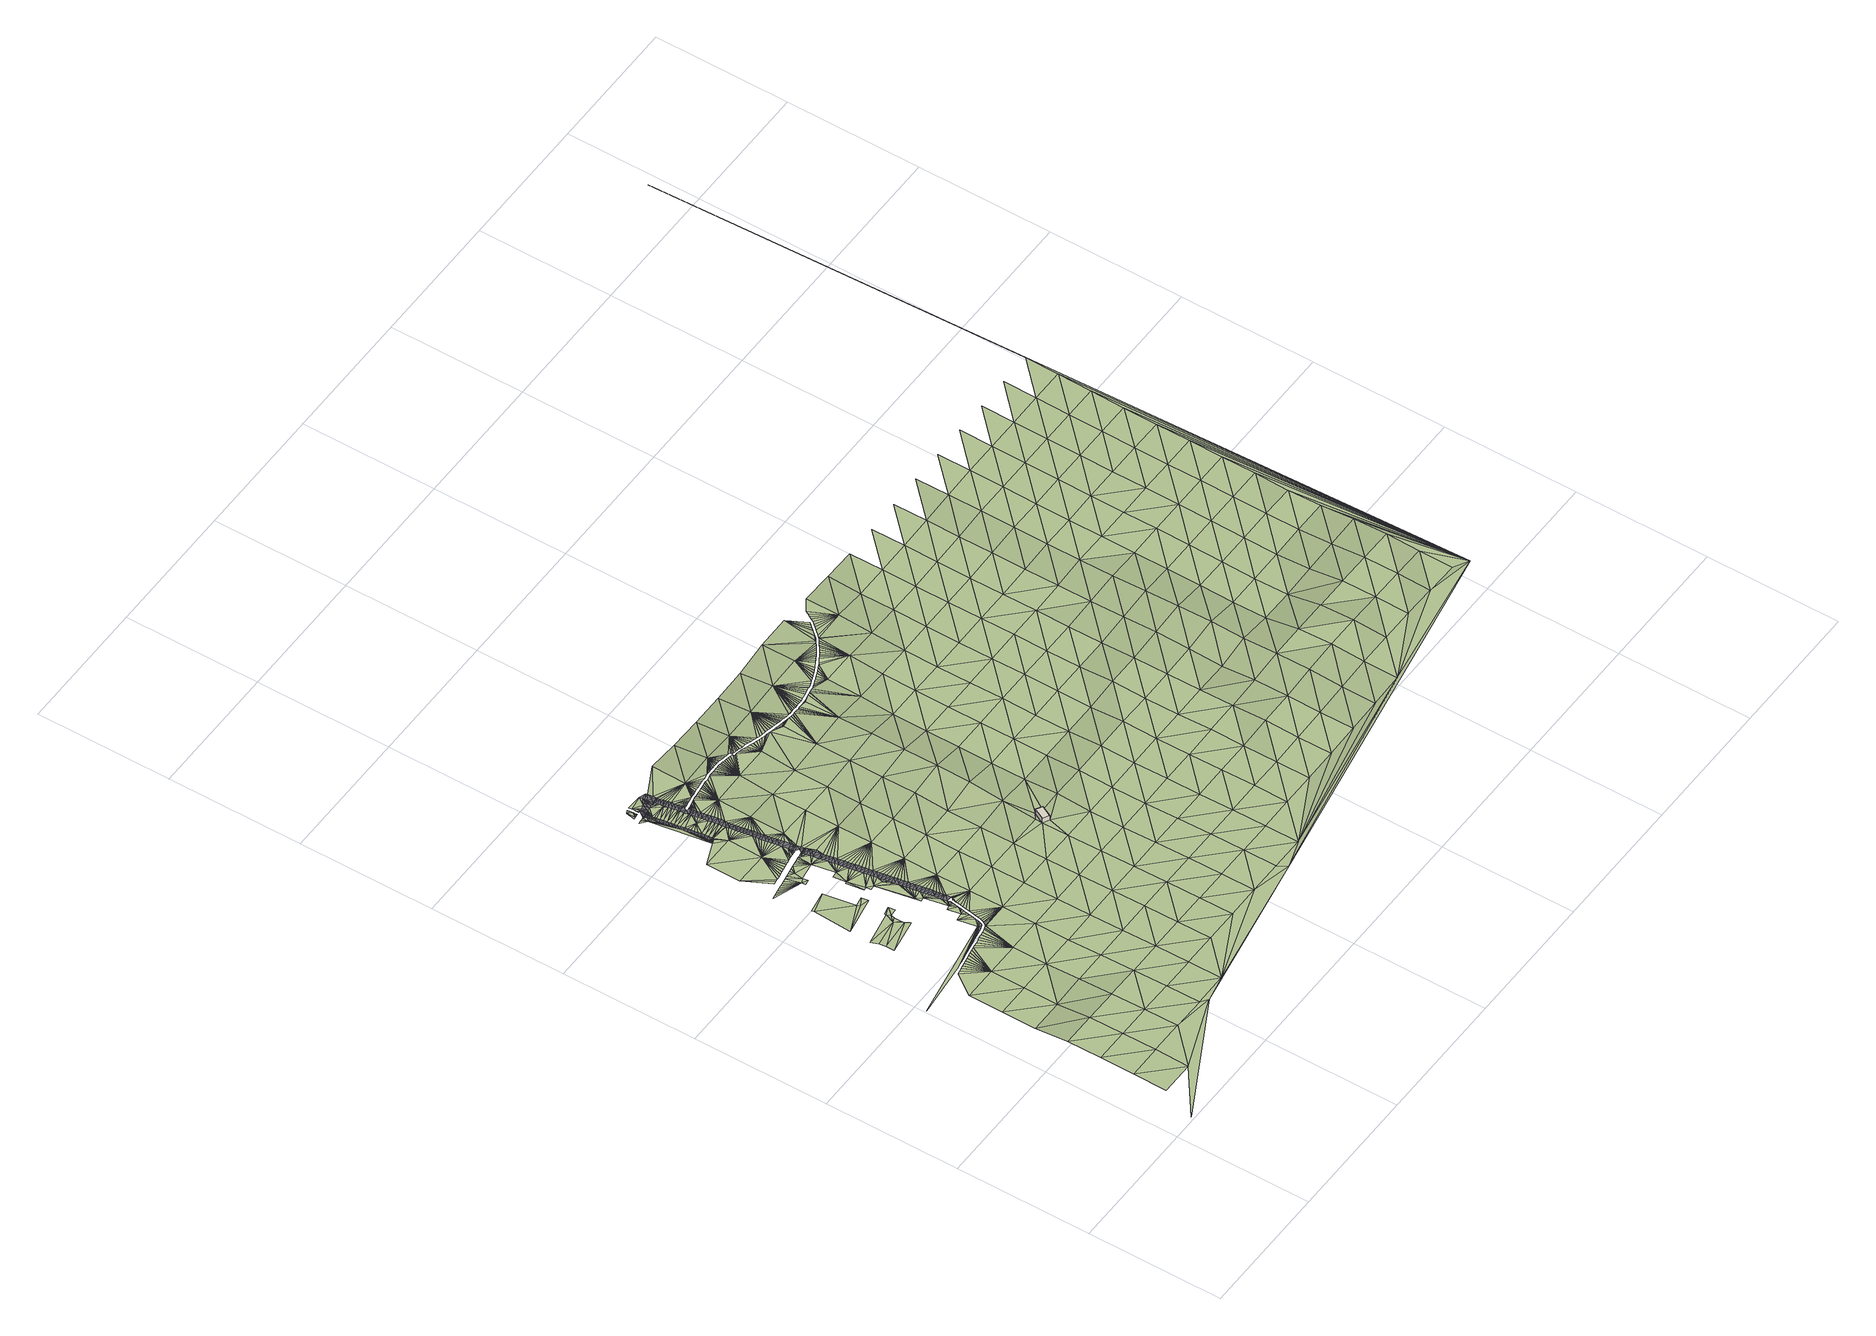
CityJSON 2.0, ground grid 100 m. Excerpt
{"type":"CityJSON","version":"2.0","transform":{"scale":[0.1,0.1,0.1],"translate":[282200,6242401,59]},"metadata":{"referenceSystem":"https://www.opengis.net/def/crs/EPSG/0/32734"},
"CityObjects":{
"building1":{"type":"Building","attributes":{"osm_address":"Bellville Cape Town","osm_building":"guardhouse","osm_building:levels":"1","ground_height":60.58,"building_height":4.1,"roof_height":64.68,"plus_code":"4FRW3J8W+763"},"geometry":[{"type":"Solid","lod":"1","boundaries":[[[[0,1,2,3]],[[1,4,5,2]],[[4,6,7,5]],[[6,0,3,7]],[[3,2,5,7]],[[6,4,1,0]]]]}]},
"terrain1":{"type":"TINRelief","geometry":[{"type":"CompositeSurface","lod":"1","boundaries":[[[8,9,10]],[[8,11,12]],[[8,10,11]],[[13,12,14]],[[11,14,12]],[[10,15,16]],[[13,17,18]],[[17,13,14]],[[19,11,10]],[[20,18,21]],[[11,19,14]],[[21,18,17]],[[22,23,20]],[[24,17,14]],[[22,20,21]],[[24,14,19]],[[19,10,16]],[[25,21,17]],[[23,26,27]],[[22,26,23]],[[24,25,17]],[[27,26,28]],[[29,30,31]],[[28,26,32]],[[33,24,19]],[[34,22,21]],[[26,35,32]],[[25,36,21]],[[26,37,35]],[[38,37,26]],[[26,22,34]],[[26,39,38]],[[21,36,34]],[[26,40,39]],[[33,19,16]],[[40,26,41]],[[42,43,44]],[[45,43,46]],[[47,45,46]],[[48,25,24]],[[41,26,49]],[[24,33,50]],[[51,49,26]],[[29,52,30]],[[52,53,30]],[[25,48,36]],[[30,53,54]],[[55,51,26]],[[24,50,48]],[[55,26,34]],[[54,56,30]],[[42,46,43]],[[42,44,57]],[[47,46,58]],[[59,60,61]],[[62,30,56]],[[63,30,62]],[[55,64,51]],[[63,65,30]],[[36,66,34]],[[67,68,61]],[[69,33,16]],[[64,55,70]],[[59,71,60]],[[72,30,65]],[[50,33,69]],[[70,55,73]],[[74,30,72]],[[75,46,42]],[[36,48,66]],[[76,71,59]],[[75,77,46]],[[57,78,42]],[[79,73,55]],[[77,80,46]],[[30,74,81]],[[58,46,80]],[[60,67,61]],[[82,83,84]],[[85,79,55]],[[86,30,81]],[[84,83,87]],[[85,55,88]],[[89,30,86]],[[83,90,87]],[[58,80,91]],[[92,58,91]],[[93,88,55]],[[50,94,48]],[[95,55,34]],[[89,96,30]],[[97,90,83]],[[98,99,100]],[[93,55,101]],[[34,66,102]],[[103,101,55]],[[91,80,104]],[[105,60,71]],[[106,30,96]],[[83,107,97]],[[108,100,99]],[[103,55,109]],[[110,109,55]],[[69,94,50]],[[106,111,30]],[[107,83,112]],[[105,71,76]],[[113,30,111]],[[112,83,114]],[[30,113,115]],[[34,102,95]],[[30,115,116]],[[110,55,95]],[[116,117,30]],[[83,118,114]],[[48,119,66]],[[117,120,30]],[[121,122,30]],[[123,124,100]],[[30,120,125]],[[100,108,123]],[[126,83,127]],[[30,125,121]],[[83,128,118]],[[118,128,129]],[[83,126,128]],[[130,122,121]],[[119,48,94]],[[131,122,130]],[[132,122,131]],[[110,95,133]],[[134,133,95]],[[129,128,135]],[[108,136,123]],[[129,135,137]],[[138,132,131]],[[139,123,136]],[[140,141,134]],[[142,141,140]],[[140,143,142]],[[137,135,144]],[[140,145,143]],[[146,132,138]],[[147,148,132]],[[102,66,149]],[[150,145,140]],[[146,151,132]],[[152,123,139]],[[153,150,140]],[[140,154,153]],[[140,155,154]],[[156,144,135]],[[157,158,159]],[[151,147,132]],[[140,160,155]],[[157,159,161]],[[147,162,148]],[[160,140,163]],[[163,140,164]],[[152,165,123]],[[135,128,166]],[[167,168,169]],[[140,170,164]],[[171,161,172]],[[173,156,135]],[[168,167,171]],[[140,134,95]],[[174,162,147]],[[175,170,140]],[[119,149,66]],[[176,123,165]],[[177,124,123]],[[178,162,174]],[[175,140,179]],[[178,180,162]],[[177,181,124]],[[162,182,169]],[[162,180,183]],[[162,184,185]],[[184,162,186]],[[187,162,185]],[[186,162,188]],[[187,189,162]],[[188,162,183]],[[179,140,190]],[[189,191,162]],[[192,94,69]],[[167,169,193]],[[194,157,195]],[[182,162,191]],[[135,166,173]],[[196,123,176]],[[197,171,167]],[[183,180,198]],[[199,157,161]],[[200,183,198]],[[169,182,201]],[[202,200,198]],[[203,202,198]],[[204,123,196]],[[205,169,201]],[[171,206,161]],[[205,207,169]],[[167,193,208]],[[207,209,169]],[[204,210,123]],[[208,211,167]],[[209,212,169]],[[213,167,211]],[[212,193,169]],[[214,167,213]],[[167,214,215]],[[102,216,95]],[[167,215,197]],[[166,217,173]],[[210,218,123]],[[219,220,190]],[[221,222,223]],[[224,225,222]],[[226,227,225]],[[228,226,225]],[[229,171,230]],[[228,225,224]],[[231,224,222]],[[232,221,223]],[[231,222,221]],[[233,195,157]],[[171,197,230]],[[219,234,220]],[[217,166,235]],[[171,229,236]],[[206,237,161]],[[161,237,199]],[[219,238,234]],[[94,192,119]],[[236,239,171]],[[166,240,235]],[[157,199,241]],[[239,206,171]],[[241,242,157]],[[238,219,243]],[[242,244,157]],[[245,229,230]],[[246,181,247]],[[246,248,181]],[[249,247,181]],[[250,249,181]],[[251,250,181]],[[252,251,181]],[[248,253,181]],[[252,181,254]],[[157,244,233]],[[255,254,181]],[[256,229,245]],[[257,255,181]],[[258,257,181]],[[259,181,253]],[[216,102,149]],[[260,258,181]],[[261,229,256]],[[223,243,219]],[[262,260,181]],[[190,140,219]],[[262,181,263]],[[181,259,264]],[[265,263,181]],[[261,266,229]],[[267,265,181]],[[240,166,268]],[[181,264,269]],[[236,229,266]],[[181,269,270]],[[270,271,181]],[[272,181,271]],[[267,181,177]],[[232,223,219]],[[166,195,273]],[[272,274,181]],[[218,275,123]],[[181,274,276]],[[268,166,277]],[[276,278,279]],[[219,280,232]],[[281,280,219]],[[233,282,195]],[[219,283,281]],[[284,267,177]],[[219,285,283]],[[286,195,282]],[[177,287,284]],[[285,219,288]],[[177,289,287]],[[290,288,219]],[[291,290,219]],[[219,292,291]],[[293,289,177]],[[294,195,286]],[[292,219,295]],[[177,296,293]],[[297,296,177]],[[298,297,177]],[[294,299,195]],[[295,219,300]],[[177,301,298]],[[177,302,301]],[[302,177,303]],[[275,218,304]],[[305,195,299]],[[278,276,306]],[[273,195,305]],[[276,274,307]],[[308,276,307]],[[309,277,166]],[[276,308,310]],[[276,310,311]],[[312,306,276]],[[313,314,315]],[[273,316,166]],[[275,304,317]],[[177,123,318]],[[319,276,311]],[[140,95,320]],[[166,316,321]],[[276,319,322]],[[166,321,323]],[[324,276,322]],[[325,166,323]],[[276,324,326]],[[325,309,166]],[[312,276,327]],[[276,326,328]],[[276,328,329]],[[330,317,331]],[[329,332,276]],[[276,332,327]],[[277,333,334]],[[123,275,335]],[[327,336,312]],[[337,300,338]],[[123,335,339]],[[314,313,340]],[[340,313,341]],[[337,338,342]],[[339,343,123]],[[336,344,345]],[[343,346,123]],[[342,338,347]],[[336,327,344]],[[348,123,346]],[[309,333,277]],[[349,347,338]],[[345,344,350]],[[351,341,352]],[[331,353,330]],[[338,354,349]],[[355,123,348]],[[356,357,358]],[[351,352,359]],[[338,360,354]],[[361,123,355]],[[334,362,363]],[[357,364,358]],[[365,303,366]],[[367,365,366]],[[338,368,360]],[[123,361,369]],[[357,370,364]],[[371,372,367]],[[373,372,371]],[[340,341,351]],[[371,374,373]],[[375,376,359]],[[374,371,377]],[[351,359,376]],[[123,369,318]],[[378,314,340]],[[368,338,379]],[[333,362,334]],[[366,303,177]],[[357,380,370]],[[381,382,377]],[[314,378,383]],[[330,275,317]],[[338,384,379]],[[380,357,385]],[[386,353,387]],[[388,384,338]],[[389,382,390]],[[363,391,392]],[[391,363,362]],[[338,393,388]],[[216,320,95]],[[356,389,394]],[[395,393,338]],[[330,353,386]],[[391,396,392]],[[392,396,397]],[[387,398,399]],[[219,338,300]],[[399,386,387]],[[149,119,400]],[[401,402,403]],[[404,402,401]],[[403,405,406]],[[407,385,408]],[[409,177,318]],[[409,410,177]],[[411,407,412]],[[413,414,405]],[[415,416,417]],[[119,192,418]],[[419,417,416]],[[420,177,410]],[[406,401,403]],[[16,421,69]],[[422,411,423]],[[177,420,424]],[[425,177,424]],[[356,426,357]],[[427,428,395]],[[429,422,430]],[[419,431,432]],[[425,433,177]],[[427,434,428]],[[433,435,177]],[[69,436,192]],[[437,438,429]],[[419,416,431]],[[366,371,367]],[[439,434,427]],[[414,406,405]],[[177,435,366]],[[381,377,371]],[[439,427,440]],[[441,442,438]],[[432,443,444]],[[427,445,440]],[[390,382,381]],[[408,385,357]],[[446,447,448]],[[449,445,427]],[[450,448,442]],[[446,451,447]],[[389,390,394]],[[452,449,427]],[[446,413,451]],[[432,431,443]],[[452,427,453]],[[426,356,394]],[[454,455,456]],[[453,427,457]],[[458,414,413]],[[459,456,455]],[[457,427,460]],[[459,455,461]],[[455,462,461]],[[455,463,462]],[[455,464,463]],[[465,464,455]],[[466,444,443]],[[412,407,408]],[[423,411,412]],[[446,458,413]],[[467,444,468]],[[140,469,219]],[[423,430,422]],[[395,338,427]],[[470,357,426]],[[429,430,437]],[[357,470,471]],[[438,437,472]],[[119,418,400]],[[473,474,460]],[[357,471,475]],[[140,320,476]],[[441,438,472]],[[473,477,474]],[[478,357,475]],[[446,448,450]],[[450,442,441]],[[357,478,408]],[[477,473,479]],[[473,480,479]],[[473,481,480]],[[473,482,481]],[[483,484,485]],[[468,444,466]],[[483,486,484]],[[482,473,487]],[[488,487,473]],[[483,489,486]],[[490,488,473]],[[149,491,216]],[[489,483,492]],[[493,490,473]],[[492,483,494]],[[495,494,483]],[[496,495,483]],[[483,497,496]],[[497,483,498]],[[499,500,458]],[[458,446,501]],[[501,499,458]],[[502,503,466]],[[450,504,446]],[[505,506,500]],[[507,508,493]],[[504,509,446]],[[446,509,501]],[[507,510,508]],[[499,505,500]],[[507,511,510]],[[468,466,503]],[[469,140,476]],[[454,511,507]],[[512,502,513]],[[514,506,505]],[[515,516,498]],[[506,514,517]],[[460,427,473]],[[515,518,516]],[[512,503,502]],[[515,519,518]],[[515,520,519]],[[512,513,521]],[[455,454,507]],[[520,515,522]],[[515,523,522]],[[524,465,507]],[[525,523,515]],[[507,465,455]],[[525,515,526]],[[527,338,219]],[[526,515,528]],[[498,483,515]],[[529,528,515]],[[515,530,529]],[[149,400,491]],[[515,531,530]],[[532,533,534]],[[532,535,533]],[[536,537,534]],[[538,539,540]],[[539,541,540]],[[542,536,543]],[[532,534,537]],[[436,418,192]],[[541,544,545]],[[546,485,524]],[[320,216,547]],[[539,544,541]],[[548,549,543]],[[550,551,545]],[[542,537,536]],[[531,552,553]],[[554,553,552]],[[552,555,554]],[[556,557,551]],[[545,544,550]],[[552,558,555]],[[552,559,558]],[[542,543,560]],[[559,552,561]],[[561,552,548]],[[507,493,473]],[[556,551,550]],[[483,485,546]],[[557,562,563]],[[543,549,560]],[[564,436,69]],[[527,219,469]],[[565,557,556]],[[531,515,552]],[[562,557,565]],[[566,427,338]],[[549,548,552]],[[567,563,562]],[[216,491,547]],[[563,568,569]],[[570,569,568]],[[571,570,568]],[[571,568,572]],[[573,572,568]],[[574,573,568]],[[568,575,574]],[[320,576,476]],[[507,546,524]],[[577,549,552]],[[567,568,563]],[[418,578,400]],[[577,552,579]],[[580,575,581]],[[582,515,483]],[[436,583,418]],[[579,552,584]],[[338,527,566]],[[585,584,552]],[[585,552,586]],[[587,473,427]],[[567,588,568]],[[320,547,576]],[[568,588,589]],[[586,552,590]],[[568,589,591]],[[491,400,578]],[[469,476,592]],[[515,582,552]],[[568,591,593]],[[594,590,552]],[[418,583,578]],[[593,595,568]],[[581,575,568]],[[483,546,582]],[[595,596,568]],[[594,552,597]],[[552,598,597]],[[568,596,599]],[[587,427,566]],[[598,552,600]],[[568,599,601]],[[602,600,552]],[[507,473,603]],[[564,69,421]],[[601,604,568]],[[592,476,576]],[[552,605,602]],[[568,604,606]],[[469,607,527]],[[568,606,608]],[[609,605,552]],[[608,610,568]],[[568,610,611]],[[436,564,583]],[[491,612,547]],[[611,613,568]],[[491,578,614]],[[473,587,603]],[[609,552,615]],[[552,582,615]],[[566,527,607]],[[546,507,616]],[[607,469,592]],[[491,614,612]],[[617,568,613]],[[618,578,583]],[[619,609,615]],[[576,547,620]],[[546,616,582]],[[581,568,621]],[[615,622,619]],[[616,507,603]],[[623,622,615]],[[615,624,623]],[[613,625,617]],[[618,583,564]],[[615,626,624]],[[617,625,627]],[[617,627,628]],[[629,626,615]],[[630,587,566]],[[628,631,617]],[[629,615,632]],[[547,612,620]],[[633,566,607]],[[617,621,568]],[[631,634,617]],[[615,635,632]],[[592,576,1]],[[636,614,578]],[[617,634,637]],[[638,635,615]],[[639,615,582]],[[638,615,640]],[[641,617,637]],[[640,615,642]],[[617,641,643]],[[617,643,644]],[[617,644,645]],[[642,615,646]],[[636,578,618]],[[645,647,617]],[[630,566,633]],[[639,582,616]],[[615,648,646]],[[649,617,647]],[[587,650,603]],[[615,651,648]],[[1,576,620]],[[649,652,617]],[[617,652,653]],[[651,615,654]],[[617,653,655]],[[655,656,617]],[[615,657,654]],[[607,592,658]],[[615,659,657]],[[660,617,656]],[[661,659,615]],[[612,614,662]],[[663,592,1]],[[636,664,614]],[[630,650,587]],[[639,665,615]],[[661,615,665]],[[666,618,564]],[[607,658,633]],[[667,616,603]],[[658,592,663]],[[668,617,660]],[[614,664,662]],[[669,564,421]],[[4,1,620]],[[618,666,636]],[[620,612,670]],[[616,667,639]],[[671,621,617]],[[661,665,672]],[[668,660,673]],[[666,564,669]],[[667,603,650]],[[665,674,672]],[[673,675,668]],[[676,674,665]],[[668,675,677]],[[663,1,0]],[[676,665,678]],[[668,677,679]],[[668,679,680]],[[678,665,681]],[[630,633,682]],[[683,668,680]],[[612,662,670]],[[4,620,670]],[[658,684,633]],[[668,683,685]],[[658,663,0]],[[681,665,686]],[[671,617,668]],[[685,687,668]],[[664,636,688]],[[686,665,689]],[[690,665,639]],[[691,668,687]],[[692,689,665]],[[693,692,665]],[[694,668,691]],[[693,665,695]],[[630,682,650]],[[636,666,688]],[[668,694,696]],[[682,633,684]],[[639,667,697]],[[698,695,665]],[[696,699,668]],[[698,665,700]],[[668,699,701]],[[697,690,639]],[[6,4,702]],[[700,665,703]],[[703,665,690]],[[669,421,704]],[[670,702,4]],[[658,0,705]],[[669,704,666]],[[0,6,705]],[[662,664,706]],[[650,707,667]],[[664,688,708]],[[707,650,682]],[[668,701,709]],[[710,684,658]],[[701,711,709]],[[664,708,706]],[[705,6,702]],[[690,697,712]],[[711,713,709]],[[666,714,688]],[[715,670,662]],[[690,712,716]],[[667,717,697]],[[671,668,718]],[[719,709,713]],[[716,712,720]],[[709,719,721]],[[712,722,720]],[[704,714,666]],[[723,709,721]],[[658,705,710]],[[717,667,707]],[[722,712,724]],[[709,723,725]],[[726,712,697]],[[712,727,724]],[[684,728,682]],[[662,706,715]],[[712,729,727]],[[730,709,725]],[[668,709,718]],[[731,729,712]],[[730,732,709]],[[688,733,708]],[[731,712,734]],[[670,735,702]],[[697,736,726]],[[732,737,709]],[[712,738,734]],[[709,737,739]],[[697,740,736]],[[726,738,712]],[[741,740,697]],[[742,709,739]],[[743,741,697]],[[709,742,744]],[[733,688,714]],[[728,684,710]],[[745,697,717]],[[746,709,744]],[[743,697,745]],[[682,747,707]],[[709,746,748]],[[735,670,715]],[[709,748,749]],[[708,750,706]],[[751,705,702]],[[752,749,753]],[[733,750,708]],[[682,728,747]],[[745,754,743]],[[755,714,704]],[[707,756,717]],[[757,754,745]],[[751,702,735]],[[758,709,749]],[[745,759,757]],[[759,745,760]],[[761,710,705]],[[762,760,745]],[[749,752,758]],[[714,755,733]],[[715,706,763]],[[745,764,762]],[[765,758,752]],[[756,745,717]],[[709,766,718]],[[750,767,706]],[[707,747,756]],[[758,765,768]],[[764,769,762]],[[770,758,768]],[[771,769,764]],[[758,770,772]],[[705,751,761]],[[771,764,773]],[[764,745,774]],[[775,773,764]],[[758,772,776]],[[777,775,764]],[[710,778,728]],[[758,776,779]],[[706,767,763]],[[766,709,758]],[[758,779,780]],[[781,774,745]],[[774,777,764]],[[735,715,782]],[[758,780,783]],[[784,781,745]],[[785,750,733]],[[758,783,786]],[[747,728,778]],[[787,733,755]],[[784,745,788]],[[778,710,761]],[[788,745,756]],[[704,789,755]],[[790,758,786]],[[782,715,763]],[[758,790,791]],[[758,791,792]],[[751,735,793]],[[785,733,787]],[[758,792,794]],[[788,795,784]],[[794,796,758]],[[750,797,767]],[[798,795,788]],[[758,796,799]],[[799,800,758]],[[751,793,761]],[[756,747,801]],[[793,735,782]],[[747,778,802]],[[803,804,798]],[[803,798,788]],[[803,805,804]],[[750,785,797]],[[805,803,806]],[[806,803,807]],[[758,800,808]],[[763,767,809]],[[766,758,810]],[[807,803,811]],[[747,802,801]],[[704,421,812]],[[813,811,803]],[[814,787,755]],[[815,788,756]],[[816,789,704]],[[813,803,817]],[[808,800,818]],[[778,761,819]],[[820,817,803]],[[767,797,809]],[[793,821,761]],[[818,822,808]],[[810,758,808]],[[823,820,803]],[[782,763,824]],[[822,825,808]],[[755,789,814]],[[801,815,756]],[[803,826,823]],[[827,808,825]],[[828,785,787]],[[819,802,778]],[[829,803,788]],[[803,830,826]],[[819,761,821]],[[808,827,831]],[[808,831,832]],[[824,763,809]],[[808,832,833]],[[785,828,797]],[[782,834,793]],[[835,808,833]],[[787,814,828]],[[829,788,815]],[[830,803,829]],[[808,835,836]],[[802,837,801]],[[808,836,838]],[[830,829,839]],[[840,816,704]],[[808,838,841]],[[842,839,829]],[[834,782,824]],[[802,819,837]],[[808,841,843]],[[808,844,810]],[[842,829,845]],[[797,846,809]],[[847,821,793]],[[808,843,848]],[[829,849,845]],[[848,850,808]],[[849,829,851]],[[850,844,808]],[[846,797,828]],[[829,852,851]],[[852,829,853]],[[814,789,854]],[[815,801,855]],[[853,829,856]],[[793,834,847]],[[837,857,801]],[[856,829,858]],[[859,810,844]],[[821,860,819]],[[861,858,829]],[[862,861,829]],[[863,824,809]],[[815,855,829]],[[810,859,864]],[[865,862,829]],[[789,816,854]],[[866,809,846]],[[855,801,857]],[[829,867,865]],[[828,814,868]],[[829,869,867]],[[860,821,847]],[[840,704,870]],[[871,872,859]],[[837,819,873]],[[863,809,866]],[[872,864,859]],[[834,824,874]],[[875,869,829]],[[854,868,814]],[[864,872,876]],[[877,846,828]],[[873,857,837]],[[869,875,878]],[[819,860,873]],[[855,875,829]],[[864,876,879]],[[863,874,824]],[[879,880,864]],[[881,878,882]],[[864,880,883]],[[866,846,877]],[[847,834,884]],[[877,828,868]],[[885,881,882]],[[882,886,885]],[[878,875,882]],[[887,854,816]],[[886,882,888]],[[889,855,857]],[[812,870,704]],[[834,874,884]],[[890,857,873]],[[891,888,882]],[[892,891,882]],[[892,882,893]],[[860,847,894]],[[895,893,882]],[[895,882,896]],[[863,866,897]],[[898,896,882]],[[816,840,887]],[[877,899,866]],[[889,857,890]],[[900,898,882]],[[868,854,901]],[[902,875,855]],[[894,847,884]],[[903,873,860]],[[897,866,899]],[[882,904,900]],[[868,901,877]],[[874,863,905]],[[887,901,854]],[[855,889,902]],[[875,906,882]],[[894,903,860]],[[907,890,873]],[[905,863,897]],[[908,899,877]],[[909,884,874]],[[902,906,875]],[[910,904,882]],[[908,877,901]],[[873,903,907]],[[887,840,911]],[[889,890,912]],[[874,905,909]],[[884,913,894]],[[882,906,910]],[[914,897,899]],[[870,911,840]],[[899,908,915]],[[907,912,890]],[[916,901,887]],[[902,889,917]],[[913,884,909]],[[918,903,894]],[[914,899,915]],[[897,919,905]],[[916,887,911]],[[889,912,917]],[[901,920,908]],[[903,918,907]],[[921,812,421]],[[906,902,922]],[[918,894,913]],[[914,919,897]],[[923,909,905]],[[901,916,920]],[[917,922,902]],[[908,924,915]],[[910,906,925]],[[926,911,870]],[[927,912,907]],[[905,919,923]],[[918,928,907]],[[909,929,913]],[[908,920,924]],[[906,922,925]],[[915,930,914]],[[926,870,812]],[[927,907,928]],[[916,911,931]],[[913,929,918]],[[932,917,912]],[[929,909,923]],[[930,915,924]],[[920,916,931]],[[919,914,933]],[[931,911,926]],[[912,927,932]],[[934,928,918]],[[922,917,935]],[[930,933,914]],[[934,918,929]],[[923,919,936]],[[932,935,917]],[[924,920,937]],[[920,931,938]],[[939,926,812]],[[940,927,928]],[[919,933,936]],[[928,934,941]],[[923,942,929]],[[920,938,937]],[[922,935,943]],[[944,930,924]],[[940,928,941]],[[931,926,945]],[[946,932,927]],[[942,923,936]],[[929,947,934]],[[944,924,937]],[[945,938,931]],[[933,930,948]],[[945,926,939]],[[927,940,946]],[[932,949,935]],[[929,942,947]],[[939,812,950]],[[934,951,941]],[[948,930,944]],[[952,936,933]],[[946,949,932]],[[937,938,953]],[[945,954,938]],[[934,947,951]],[[940,941,955]],[[933,948,952]],[[936,956,942]],[[938,954,953]],[[935,949,957]],[[937,958,944]],[[955,941,951]],[[959,945,939]],[[947,942,956]],[[946,940,960]],[[961,950,812]],[[956,936,952]],[[958,937,953]],[[945,959,954]],[[944,962,948]],[[959,939,950]],[[940,955,960]],[[949,946,963]],[[951,947,964]],[[962,944,958]],[[947,956,965]],[[954,966,953]],[[967,952,948]],[[946,960,963]],[[954,959,966]],[[947,965,964]],[[968,955,951]],[[948,962,967]],[[956,952,969]],[[961,812,921]],[[949,963,970]],[[953,971,958]],[[966,972,953]],[[968,951,964]],[[973,959,950]],[[969,965,956]],[[974,960,955]],[[969,952,967]],[[971,953,972]],[[962,958,975]],[[973,950,961]],[[955,968,974]],[[976,966,959]],[[963,960,977]],[[964,965,978]],[[975,958,971]],[[969,979,965]],[[967,962,980]],[[973,976,959]],[[974,977,960]],[[981,972,966]],[[965,979,978]],[[982,968,964]],[[962,975,980]],[[969,967,983]],[[966,976,981]],[[963,977,984]],[[985,971,972]],[[982,964,978]],[[973,961,986]],[[969,983,979]],[[987,974,968]],[[983,967,980]],[[985,972,981]],[[975,971,988]],[[986,961,989]],[[968,982,987]],[[989,961,921]],[[990,976,973]],[[979,991,978]],[[974,992,977]],[[988,971,985]],[[979,983,991]],[[993,980,975]],[[990,973,986]],[[974,987,992]],[[994,981,976]],[[921,986,989]],[[982,978,995]],[[975,988,993]],[[991,996,978]],[[980,997,983]],[[976,990,994]],[[977,992,998]],[[986,921,990]],[[981,999,985]],[[995,978,996]],[[987,982,1000]],[[997,980,993]],[[990,921,994]],[[1001,991,983]],[[999,981,994]],[[985,1002,988]],[[982,995,1000]],[[921,999,994]],[[992,987,1003]],[[997,1001,983]],[[1004,996,991]],[[1002,985,999]],[[999,921,1002]],[[1005,993,988]],[[1000,1003,987]],[[991,1001,1004]],[[1002,921,1005]],[[1006,995,996]],[[988,1002,1005]],[[993,1007,997]],[[992,1003,1008]],[[921,1007,1005]],[[1006,996,1004]],[[1009,1000,995]],[[1007,993,1005]],[[1007,921,1010]],[[1010,1001,997]],[[995,1006,1009]],[[1010,921,1011]],[[1003,1000,1012]],[[1010,997,1007]],[[1011,1004,1001]],[[1011,921,1013]],[[1009,1012,1000]],[[1001,1010,1011]],[[1013,921,1014]],[[1013,1006,1004]],[[1003,1012,1015]],[[921,1016,1014]],[[1013,1004,1011]],[[1014,1009,1006]],[[1016,921,1017]],[[1006,1013,1014]],[[1009,1016,1012]],[[1009,1014,1016]],[[1012,1016,1017]],[[1017,921,1018]]]}]},
"road1":{"type":"Road","attributes":{"osm_access":"private","osm_highway":"service","osm_lanes":"2","osm_surface":"concrete"},"geometry":[{"type":"MultiSurface","lod":"1","boundaries":[[[490,294,488]],[[488,294,286]],[[511,321,316]],[[456,325,323]],[[456,323,321]],[[305,299,508]],[[508,273,305]],[[273,510,316]],[[294,493,299]],[[487,286,282]],[[242,481,244]],[[481,233,244]],[[237,474,199]],[[199,477,241]],[[479,242,241]],[[237,206,460]],[[321,454,456]],[[325,456,459]],[[321,511,454]],[[508,299,493]],[[511,316,510]],[[294,490,493]],[[508,510,273]],[[206,239,460]],[[233,482,282]],[[396,391,464]],[[396,465,397]],[[461,325,459]],[[333,309,462]],[[309,325,461]],[[309,461,462]],[[362,463,391]],[[524,1019,465]],[[397,465,1019]],[[464,391,463]],[[465,396,464]],[[463,362,462]],[[362,333,462]],[[209,360,212]],[[207,354,209]],[[337,182,191]],[[201,342,205]],[[207,205,354]],[[201,182,337]],[[384,208,379]],[[388,213,211]],[[211,208,388]],[[384,388,208]],[[212,368,193]],[[393,213,388]],[[379,208,193]],[[213,393,214]],[[191,189,300]],[[189,295,300]],[[291,295,189]],[[295,291,292]],[[191,300,337]],[[354,360,209]],[[193,368,379]],[[368,212,360]],[[205,347,349]],[[354,205,349]],[[205,342,347]],[[337,342,201]],[[266,452,236]],[[266,261,449]],[[439,230,197]],[[245,440,256]],[[261,256,445]],[[440,245,230]],[[482,487,282]],[[233,481,482]],[[488,286,487]],[[236,457,239]],[[242,479,480]],[[242,480,481]],[[241,477,479]],[[199,474,477]],[[197,215,428]],[[440,445,256]],[[230,439,440]],[[445,449,261]],[[434,197,428]],[[439,197,434]],[[215,395,428]],[[214,393,395]],[[239,457,460]],[[237,460,474]],[[453,457,236]],[[236,452,453]],[[449,452,266]],[[215,214,395]]]}]},
"road2":{"type":"Road","attributes":{"osm_highway":"service","osm_lanes":"1","osm_surface":"asphalt"},"geometry":[{"type":"MultiSurface","lod":"1","boundaries":[[[438,319,311]],[[451,328,326]],[[442,324,322]],[[319,438,322]],[[326,324,448]],[[451,326,447]],[[311,310,429]],[[407,411,307]],[[308,307,411]],[[272,380,274]],[[274,385,307]],[[271,370,272]],[[447,326,448]],[[324,442,448]],[[411,422,308]],[[311,429,438]],[[310,422,429]],[[438,442,322]],[[271,270,364]],[[310,308,422]],[[405,327,332]],[[413,332,329]],[[413,405,332]],[[451,413,329]],[[327,405,403]],[[1020,350,404]],[[404,350,344]],[[350,1020,345]],[[402,404,344]],[[404,401,1020]],[[402,344,403]],[[344,327,403]],[[328,451,329]],[[255,257,258]],[[260,255,258]],[[263,265,260]],[[263,260,262]],[[260,289,255]],[[255,249,251]],[[254,255,251]],[[254,251,252]],[[250,251,249]],[[265,289,260]],[[265,284,289]],[[289,284,287]],[[289,293,296]],[[289,296,301]],[[297,298,301]],[[289,301,365]],[[301,296,297]],[[289,249,255]],[[267,284,265]],[[303,301,302]],[[264,259,389]],[[248,382,253]],[[246,247,249]],[[246,249,248]],[[253,382,259]],[[307,385,407]],[[364,270,358]],[[270,269,358]],[[370,271,364]],[[274,380,385]],[[272,370,380]],[[356,269,264]],[[377,248,249]],[[249,289,377]],[[372,365,367]],[[372,373,374]],[[365,372,377]],[[374,377,372]],[[389,356,264]],[[358,269,356]],[[382,248,377]],[[389,259,382]],[[365,377,289]],[[301,303,365]]]}]},
"road3":{"type":"Road","attributes":{"osm_access":"private","osm_highway":"service","osm_is_in":"Bellville Campus, Cape Peninsula University of Technology, Bellville, Western Cape, South Africa","osm_lanes":"2","osm_maxspeed":"30","osm_name":"Mabaleng Way"},"geometry":[{"type":"MultiSurface","lod":"1","boundaries":[[[399,398,485]],[[484,386,399]],[[386,484,330]],[[1019,485,398]],[[275,330,486]],[[275,489,335]],[[335,494,339]],[[484,399,485]],[[494,343,339]],[[484,486,330]],[[485,1019,524]],[[496,346,343]],[[497,348,346]],[[486,489,275]],[[348,498,355]],[[492,335,489]],[[498,361,355]],[[335,492,494]],[[369,361,516]],[[494,495,343]],[[369,518,318]],[[343,495,496]],[[409,318,520]],[[346,496,497]],[[520,410,409]],[[348,497,498]],[[522,420,410]],[[516,361,498]],[[424,420,523]],[[518,369,516]],[[525,425,424]],[[318,518,519]],[[528,433,425]],[[519,520,318]],[[433,528,435]],[[522,410,520]],[[435,530,366]],[[420,522,523]],[[366,531,371]],[[525,424,523]],[[381,371,531]],[[525,526,425]],[[528,425,526]],[[390,381,554]],[[390,554,394]],[[435,528,529]],[[435,529,530]],[[558,426,394]],[[530,531,366]],[[470,426,559]],[[470,559,471]],[[553,381,531]],[[381,553,554]],[[471,548,475]],[[475,543,478]],[[394,554,555]],[[423,412,1021]],[[478,543,408]],[[394,555,558]],[[423,1021,430]],[[536,412,408]],[[559,426,558]],[[559,561,471]],[[561,548,471]],[[475,548,543]],[[541,437,430]],[[533,1021,412]],[[437,551,472]],[[408,543,536]],[[540,430,1021]],[[557,441,472]],[[412,536,534]],[[412,534,533]],[[563,450,441]],[[569,504,450]],[[504,569,509]],[[541,430,540]],[[501,509,571]],[[545,437,541]],[[437,545,551]],[[572,499,501]],[[499,572,505]],[[472,551,557]],[[573,514,505]],[[574,517,514]],[[557,563,441]],[[569,450,563]],[[570,509,569]],[[580,512,521]],[[571,509,570]],[[1022,503,512]],[[517,574,1023]],[[503,1022,468]],[[572,501,571]],[[521,1023,580]],[[505,572,573]],[[573,574,514]],[[1022,512,580]],[[575,1023,574]],[[1023,575,580]]]}]},
"road4":{"type":"Road","attributes":{"osm_access":"private","osm_highway":"service","osm_is_in":"Bellville Campus, Cape Peninsula University of Technology, Bellville, Western Cape, South Africa","osm_lanes":"2","osm_maxheight":"3.3","osm_maxspeed":"30","osm_name":"Engineering Way","osm_surface":"asphalt"},"geometry":[{"type":"MultiSurface","lod":"1","boundaries":[[[416,1020,401]],[[401,431,416]],[[406,414,431]],[[466,414,458]],[[500,502,458]],[[506,517,521]],[[506,513,500]],[[466,443,414]],[[502,466,458]],[[502,500,513]],[[431,414,443]],[[521,513,506]],[[1023,521,517]],[[406,431,401]]]}]}
},
"vertices":[
[1802,2290,16],[1758,2209,16],[1758,2209,57],[1802,2290,57],[1806,2184,16],[1806,2184,57],[1849,2265,16],[1849,2265,57],
[267,511,49],[267,262,44],[516,262,44],[516,511,51],[267,761,50],[267,1011,48],[516,761,52],[174,9,35],[1064,470,50],[516,1011,49],[267,1261,21],[765,511,51],[267,1510,24],[516,1261,19],[516,1510,21],[267,1760,25],[765,761,51],[765,1011,45],[516,1760,24],[379,1921,27],[403,1926,26],[424,1952,26],[787,2048,25],[5,1908,28],[428,1930,26],[1013,511,50],[765,1510,21],[451,1935,26],[765,1261,31],[475,1939,26],[499,1944,26],[523,1948,26],[547,1953,26],[571,1957,26],[556,2448,29],[319,2427,30],[321,2368,29],[311,2476,30],[516,2509,29],[291,2533,30],[1013,1011,40],[595,1962,26],[1013,761,48],[619,1966,26],[447,1957,26],[471,1961,26],[495,1966,26],[765,1760,24],[519,1970,26],[575,2410,29],[546,2579,29],[297,2688,32],[507,2778,30],[310,2970,34],[543,1975,26],[567,1979,26],[643,1971,25],[591,1984,26],[1013,1261,32],[466,3013,31],[308,2986,34],[1262,511,46],[667,1975,25],[516,2759,30],[615,1988,26],[691,1980,25],[639,1993,26],[550,2468,29],[584,2738,30],[552,2524,29],[572,2421,29],[715,1985,25],[558,2549,29],[663,1997,25],[259,3246,35],[473,3173,31],[282,3250,35],[739,1989,25],[687,2002,25],[306,3255,35],[763,1994,25],[711,2006,25],[329,3259,35],[604,2603,29],[545,2592,29],[787,1998,25],[1262,761,47],[1013,1760,24],[735,2011,25],[352,3263,35],[367,3311,35],[390,3315,35],[267,3508,35],[789,1998,25],[1013,1510,23],[803,2003,25],[613,2557,29],[575,2790,30],[759,2015,25],[375,3267,35],[413,3319,31],[817,2008,25],[818,2008,25],[782,2020,25],[398,3272,31],[796,2024,25],[421,3276,31],[807,2028,25],[813,2035,25],[819,2044,25],[444,3280,31],[1262,1011,43],[824,2057,25],[833,2096,25],[762,2184,26],[516,3508,30],[267,3758,38],[829,2072,25],[512,3153,31],[477,3147,31],[505,3193,31],[468,3284,31],[837,2120,25],[841,2145,26],[817,2194,26],[819,2009,25],[820,2009,25],[516,3258,31],[437,3323,31],[491,3288,31],[845,2169,26],[460,3328,31],[1013,2010,26],[821,2010,25],[821,2011,25],[822,2011,25],[514,3293,31],[830,2021,25],[849,2194,26],[857,2243,26],[800,2287,26],[1262,1261,38],[838,2032,25],[853,2218,26],[483,3332,31],[839,2033,25],[839,2034,25],[840,2035,25],[537,3297,31],[641,2946,28],[624,2943,31],[647,2815,27],[845,2050,25],[668,2819,27],[832,2292,26],[850,2066,25],[850,2067,25],[506,3336,31],[642,3217,27],[765,2509,26],[769,2463,26],[800,2468,26],[855,2092,25],[710,2786,27],[675,2780,27],[560,3301,31],[862,2268,26],[859,2117,25],[529,3340,31],[516,3758,34],[864,2283,26],[863,2141,26],[866,2298,26],[439,3829,34],[854,2373,26],[864,2314,26],[861,2319,26],[860,2321,26],[862,2317,26],[860,2324,26],[863,2315,26],[860,2327,26],[867,2166,26],[856,2358,26],[1510,761,46],[831,2518,26],[625,3037,31],[672,3045,28],[552,3344,31],[806,2663,27],[867,2303,26],[764,2904,28],[865,2312,26],[851,2398,26],[867,2310,26],[868,2309,26],[553,3345,31],[848,2422,26],[772,2856,27],[843,2445,26],[827,2542,26],[839,2470,26],[570,3347,31],[822,2566,26],[835,2494,26],[818,2590,26],[814,2614,26],[810,2639,27],[1262,1510,31],[577,3304,31],[587,3350,31],[1013,2260,25],[871,2190,26],[898,2311,25],[888,2294,26],[886,2279,26],[895,2308,25],[889,2300,26],[891,2306,25],[890,2306,25],[893,2307,25],[765,2759,27],[801,2687,27],[896,2310,25],[899,2313,25],[747,3001,28],[875,2215,26],[594,3307,31],[781,2808,27],[768,2880,27],[879,2239,26],[776,2832,27],[611,3310,31],[760,2928,28],[755,2952,28],[883,2264,26],[751,2977,28],[797,2711,27],[456,3853,34],[456,3852,34],[455,3854,34],[456,3851,34],[457,3850,34],[458,3849,34],[459,3848,34],[452,3878,34],[460,3847,34],[461,3847,34],[793,2735,27],[462,3846,34],[463,3846,34],[448,3902,41],[464,3845,34],[789,2759,27],[465,3845,34],[466,3845,34],[444,3926,41],[467,3845,34],[785,2783,27],[468,3845,34],[628,3313,31],[440,3949,41],[436,3973,41],[432,3997,41],[428,4021,41],[722,3146,27],[424,4044,41],[668,3458,26],[360,4268,46],[645,3315,27],[335,4307,46],[312,4303,46],[900,2315,25],[901,2317,25],[743,3025,28],[902,2318,25],[469,3845,34],[903,2321,25],[739,3049,28],[470,3846,34],[903,2323,25],[471,3846,34],[904,2325,25],[904,2326,25],[904,2327,25],[472,3847,34],[734,3073,28],[904,2329,25],[473,3847,34],[474,3848,34],[475,3849,34],[730,3097,28],[899,2364,25],[475,3850,34],[476,3851,34],[476,3852,34],[604,3353,31],[726,3121,28],[348,4309,46],[420,4068,41],[416,4092,41],[701,3265,27],[412,4116,41],[408,4140,43],[362,4311,46],[341,4353,46],[336,4414,52],[327,4350,46],[718,3170,27],[621,3356,31],[632,3660,34],[404,4163,43],[1262,1760,27],[713,3194,27],[400,4187,43],[711,3208,27],[396,4211,43],[705,3242,27],[392,4235,43],[382,4294,46],[389,4249,46],[387,4264,46],[675,3413,26],[638,3359,31],[385,4279,46],[697,3288,27],[662,3318,27],[664,3480,26],[366,4312,46],[897,2378,25],[1013,2509,24],[660,3503,26],[366,4388,52],[355,4355,46],[894,2403,24],[656,3525,26],[380,4305,46],[368,4312,46],[652,3548,26],[891,2428,24],[648,3570,26],[891,2429,24],[379,4314,46],[369,4370,46],[359,4355,46],[655,3362,27],[887,2453,26],[644,3593,26],[465,3929,41],[516,4008,41],[461,3953,41],[360,4356,46],[883,2477,26],[640,3615,30],[693,3310,27],[675,3321,27],[457,3977,41],[477,3853,34],[601,3840,34],[477,3854,34],[878,2501,26],[636,3638,34],[453,4001,41],[597,3863,34],[477,3855,34],[477,3856,34],[477,3857,34],[371,4358,46],[370,4363,46],[477,3858,34],[363,4405,52],[874,2525,26],[449,4024,41],[593,3887,41],[473,3882,34],[359,4427,52],[870,2550,26],[445,4048,41],[679,3390,26],[667,3364,27],[866,2574,26],[469,3905,41],[589,3910,41],[692,3317,27],[689,3323,27],[862,2598,26],[585,3933,41],[857,2622,26],[691,3321,27],[691,3323,27],[683,3367,27],[682,3378,27],[1510,1261,40],[411,4319,43],[402,4309,43],[404,4297,43],[400,4317,43],[406,4283,43],[423,4321,43],[441,4072,41],[560,4074,41],[628,3683,34],[624,3705,34],[437,4096,41],[558,4087,41],[409,4268,43],[438,4323,43],[393,4361,43],[404,4362,43],[392,4367,43],[1510,1011,43],[391,4374,46],[621,3727,34],[2295,692,45],[434,4119,41],[552,4121,41],[617,3750,34],[613,3772,34],[580,3957,41],[1013,2759,24],[853,2646,27],[430,4143,43],[546,4152,43],[417,4364,43],[388,4391,52],[609,3795,34],[849,2670,27],[605,3817,34],[1759,761,45],[544,4164,43],[426,4167,43],[845,2694,27],[841,2719,27],[537,4207,43],[422,4191,43],[432,4366,43],[385,4409,52],[836,2743,27],[516,4258,43],[414,4238,43],[418,4215,43],[832,2767,27],[533,4229,43],[411,4253,43],[828,2791,27],[824,2815,27],[757,3201,27],[765,3258,27],[754,3216,27],[820,2839,27],[462,4326,43],[748,3250,27],[815,2863,27],[744,3273,27],[740,3296,27],[737,3317,27],[735,3324,27],[735,3329,27],[456,4370,43],[381,4430,52],[498,4428,48],[1262,2260,21],[576,3980,41],[572,4004,41],[541,4186,43],[1013,3009,23],[811,2888,28],[568,4027,41],[1262,2010,25],[807,2912,28],[564,4050,41],[803,2936,28],[799,2960,28],[795,2984,28],[790,3008,28],[765,3508,26],[723,3398,26],[725,3385,26],[719,3420,26],[786,3032,28],[782,3057,28],[711,3465,26],[778,3081,28],[1510,1510,34],[707,3488,26],[774,3105,28],[703,3510,26],[699,3533,26],[695,3555,26],[691,3578,26],[687,3600,26],[520,4303,43],[487,4330,43],[523,4285,43],[481,4373,43],[502,4404,48],[529,4251,43],[517,4320,43],[501,4332,43],[1013,3258,22],[769,3129,28],[526,4268,43],[765,3153,27],[761,3177,27],[505,4389,48],[495,4375,43],[516,4327,43],[765,3758,28],[683,3623,26],[515,4334,43],[680,3645,28],[676,3668,28],[672,3690,28],[507,4377,43],[668,3713,28],[664,3735,28],[731,3353,27],[660,3758,28],[656,3780,28],[1262,2509,17],[652,3802,28],[648,3825,28],[644,3847,28],[640,3871,34],[610,4120,41],[599,4107,41],[601,4095,41],[597,4118,41],[603,4081,41],[625,4123,41],[593,4140,43],[606,4142,43],[591,4150,43],[590,4160,43],[641,4127,35],[607,4058,41],[621,4145,43],[588,4172,43],[1013,3508,20],[1510,1760,28],[612,4035,41],[673,4133,41],[637,4148,43],[584,4193,43],[765,4008,35],[636,3894,41],[632,3918,41],[628,3941,41],[653,4151,41],[580,4215,43],[624,3964,41],[620,3988,41],[657,4130,35],[616,4011,41],[685,4158,41],[576,4237,43],[2007,761,45],[669,4154,41],[1262,2759,18],[686,4158,41],[765,4258,41],[573,4258,43],[570,4276,43],[567,4293,43],[563,4310,43],[560,4328,43],[559,4335,43],[554,4362,43],[1510,2010,25],[689,4136,41],[1759,1261,40],[702,4138,41],[548,4397,48],[765,4507,46],[1013,3758,17],[1759,1011,43],[714,4140,41],[727,4141,41],[740,4143,41],[1262,3009,15],[698,4160,41],[711,4161,41],[762,4146,41],[724,4163,41],[1510,2260,20],[736,4165,41],[785,4149,41],[737,4165,41],[759,4168,41],[800,4151,41],[815,4153,41],[782,4171,41],[830,4155,41],[797,4173,41],[844,4157,41],[1262,3258,9],[812,4175,41],[868,4157,41],[827,4177,41],[1510,2509,15],[842,4179,41],[893,4158,54],[843,4179,41],[868,4179,41],[1759,1760,25],[892,4180,54],[1759,1510,33],[1013,4008,40],[1262,3508,11],[1013,4258,54],[2007,1011,43],[907,4158,54],[1759,2010,21],[1013,4507,18],[920,4158,54],[934,4159,54],[947,4159,54],[906,4180,54],[963,4159,54],[920,4180,54],[933,4181,54],[979,4159,54],[1510,3009,38],[947,4181,54],[995,4159,54],[1510,2759,19],[963,4181,54],[1010,4159,54],[2007,1261,39],[979,4181,54],[1024,4157,54],[1262,3758,15],[1039,4155,54],[995,4181,54],[1055,4152,54],[1010,4181,54],[1011,4181,54],[1012,4181,54],[1070,4150,54],[1027,4179,54],[1087,4146,54],[1043,4176,54],[1510,3258,36],[1105,4142,54],[1058,4174,54],[1073,4171,54],[1123,4138,54],[1074,4171,54],[1092,4167,54],[1141,4134,32],[1759,2509,39],[1142,4134,32],[1110,4164,54],[1156,4131,40],[2007,1760,24],[1759,2260,16],[2007,1510,32],[1262,4008,40],[2256,1011,42],[1510,3508,35],[1262,4258,32],[2256,761,45],[2007,2010,19],[1262,4507,11],[1171,4129,40],[1128,4160,54],[1186,4126,40],[1146,4156,32],[1200,4123,40],[1160,4153,32],[1222,4116,40],[1175,4150,32],[1190,4148,32],[1245,4108,40],[1759,3009,67],[1204,4145,32],[1759,2759,64],[1206,4144,32],[1268,4100,40],[1229,4137,32],[2256,1261,39],[1291,4092,40],[1422,4053,50],[1252,4129,40],[1292,4092,40],[1313,4086,40],[1275,4121,40],[1335,4079,40],[1298,4113,40],[1510,3758,41],[1357,4073,40],[1320,4107,40],[1378,4066,40],[1341,4100,40],[2007,2260,36],[1400,4060,50],[2505,761,45],[2007,2509,17],[2256,1760,24],[1759,3258,68],[2256,1510,33],[1510,4258,33],[2007,2759,15],[1363,4094,40],[1510,4008,50],[1385,4087,40],[2505,1011,42],[2256,2010,21],[1443,4049,50],[1759,3508,66],[1510,4507,10],[1406,4081,50],[1464,4044,50],[1428,4074,50],[1484,4040,50],[1448,4070,50],[1505,4035,50],[1468,4066,50],[1590,4021,50],[1518,4033,50],[2007,3009,15],[1530,4031,50],[1489,4061,50],[1542,4029,50],[1509,4057,50],[2505,1261,40],[1555,4026,50],[2256,2260,29],[1608,4018,50],[1521,4055,50],[1573,4024,50],[1534,4052,50],[1625,4016,50],[1626,4015,50],[1546,4050,50],[1641,4015,53],[1559,4048,50],[1759,3758,62],[1576,4045,50],[2007,3258,15],[1593,4043,50],[1611,4040,50],[2505,1510,35],[2256,2509,14],[1642,4037,53],[1628,4037,50],[1656,4015,53],[2753,1011,43],[2007,3508,16],[1671,4015,53],[1759,4258,50],[1686,4014,53],[1687,4014,53],[2256,2759,16],[1703,4015,53],[2505,2010,25],[1759,4008,53],[1657,4037,53],[1759,4507,16],[2505,1760,29],[1672,4037,53],[1720,4016,53],[1686,4036,53],[1736,4016,53],[1702,4037,53],[1752,4017,53],[1818,4029,53],[1754,4017,53],[1719,4038,53],[1775,4021,53],[2256,3009,16],[1735,4038,53],[1751,4039,53],[1839,4033,53],[2505,2260,32],[1771,4043,53],[1840,4033,53],[2753,1510,37],[1814,4051,53],[2753,1261,42],[2007,3758,34],[3002,1011,39],[1835,4054,53],[1851,4058,53],[1868,4062,53],[2505,2509,13],[1884,4067,42],[1856,4037,53],[1900,4070,42],[2753,1760,30],[1873,4041,53],[1919,4078,42],[1939,4086,42],[2256,3508,15],[2256,3258,13],[2007,4008,42],[1890,4045,42],[1906,4049,42],[1908,4050,42],[1927,4058,42],[2007,4258,64],[2753,2010,28],[2007,4507,60],[1947,4065,42],[3996,1011,77],[1967,4073,42],[3002,1261,39],[2256,3758,18],[3250,1011,46],[1987,4081,42],[1959,4094,42],[2505,3009,19],[2010,4091,42],[2505,2759,14],[1978,4102,42],[2032,4102,42],[2753,2260,35],[2001,4112,42],[2055,4112,42],[2023,4122,42],[3002,1510,38],[2256,4008,41],[2078,4122,42],[2046,4132,42],[2068,4142,64],[2083,4150,64],[2753,2509,16],[2098,4159,64],[2113,4168,64],[2505,3258,15],[2143,4186,44],[2079,4122,42],[3499,1011,54],[2158,4195,44],[2094,4131,42],[2173,4206,44],[2222,4242,44],[2109,4140,64],[3002,1760,38],[2753,2759,17],[2189,4218,44],[2124,4149,64],[2205,4230,44],[2154,4167,44],[2170,4176,44],[2170,4177,44],[3250,1261,45],[2505,3758,16],[2186,4189,44],[2505,3508,12],[2203,4201,44],[2238,4254,44],[2753,3009,18],[2219,4213,44],[2235,4224,44],[3002,2260,27],[2256,4507,62],[2251,4236,44],[3002,2010,30],[2267,4248,44],[3250,1510,50],[2268,4249,44],[3747,1011,65],[2253,4265,44],[2268,4283,44],[2753,3258,15],[3002,2509,34],[2505,4008,27],[2300,4319,44],[3250,1760,41],[2268,4250,44],[2316,4337,44],[2333,4356,44],[2285,4268,44],[2505,4258,40],[2348,4373,44],[3002,2759,18],[2317,4305,44],[2333,4323,44],[3499,1261,54],[2349,4341,44],[2753,3758,13],[2753,3508,12],[2365,4359,44],[2366,4360,44],[2366,4361,44],[3002,3009,14],[2379,4382,44],[2392,4404,40],[3250,2260,32],[2405,4425,40],[3250,2010,32],[2418,4446,40],[3499,1510,57],[2753,4008,15],[3002,3258,17],[2505,4507,40],[3250,2509,31],[2753,4258,16],[3002,3508,16],[3499,1760,51],[3250,2759,16],[2753,4507,26],[3747,1261,68],[3002,3758,13],[3250,3009,16],[3499,2260,39],[3499,2010,28],[3747,1510,78],[3002,4008,11],[3250,3258,17],[3499,2509,49],[3747,1760,77],[5100,1199,60],[3002,4258,12],[3499,2759,34],[3747,2010,65],[3002,4507,14],[3996,1261,80],[3250,3758,15],[3250,3508,16],[3499,3009,29],[3747,2260,72],[3996,1510,90],[3250,4008,16],[3747,2509,65],[3499,3258,27],[3250,4258,16],[3747,2759,52],[3996,2010,32],[3996,1760,81],[4244,1261,82],[3499,3758,26],[3499,3508,25],[3747,3009,43],[3250,4507,16],[3996,2260,24],[4244,1510,94],[3499,4008,26],[3747,3258,39],[3996,2509,31],[3499,4258,25],[4493,1261,77],[3747,3508,37],[3996,2759,33],[4244,2010,28],[4244,1760,82],[3747,3758,41],[3996,3009,32],[3499,4507,24],[4244,2260,20],[4493,1510,80],[3747,4008,42],[4742,1261,67],[4244,2509,30],[3747,4258,42],[3996,3508,35],[3996,3258,34],[4493,1760,79],[4244,2759,33],[3996,3758,36],[4244,3009,35],[3747,4507,41],[4493,2260,26],[4493,2010,40],[4742,1510,75],[3996,4008,41],[4493,2509,29],[4742,1760,73],[3996,4258,43],[4244,3508,36],[4244,3258,36],[4493,2759,35],[4742,2010,49],[4244,3758,39],[4493,3009,37],[3996,4507,44],[4742,2260,32],[4990,1510,64],[4244,4008,43],[4742,2509,32],[4990,1261,60],[4990,1760,68],[4493,3258,38],[4244,4258,45],[4742,2759,34],[4990,2010,57],[4493,3758,40],[4493,3508,38],[4742,3009,36],[4244,4507,47],[4990,2260,32],[4493,4008,43],[4742,3258,36],[4990,2509,24],[4493,4258,46],[4742,3508,37],[4990,2759,32],[4742,3758,39],[4990,3009,33],[4493,4507,48],[4742,4008,43],[4990,3258,33],[4990,3508,34],[4742,4258,48],[4990,3758,37],[4990,4008,42],[4742,4507,52],[4990,4258,49],[4990,4507,51],[4903,7318,37],
[709,3349,27],
[386,4338,46],
[574,4124,41],[546,4411,48],[533,4358,43]
]}
